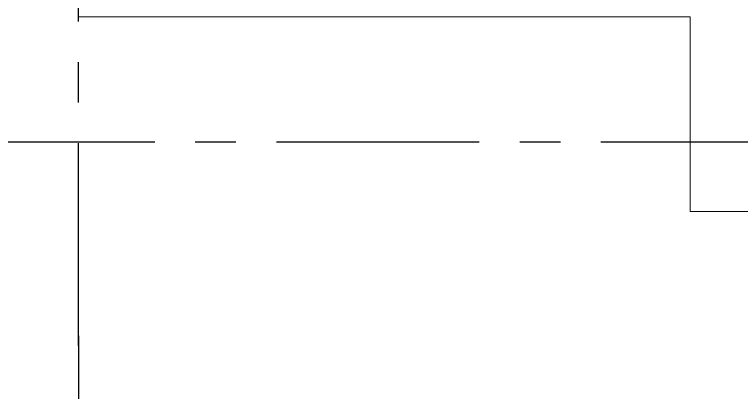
# Model space of a CAD drawing. Header units: millimetres. Extents: x -529861 to -223882, y -171969 to 61504.
# Drawn here: x -417329 to -415089, y -134464 to -133299 of the extents above; entities that cross this region are included whole.
import ezdxf

# ---------------------------------------------------------------- set-up
doc = ezdxf.new("R2010")
doc.units = ezdxf.units.MM
doc.header["$LTSCALE"] = 5000
doc.linetypes.add('CENTER', pattern=[2, 1.25, -0.25, 0.25, -0.25])
doc.layers.get('Defpoints').update_dxf_attribs({"color": 143})
doc.layers.add('A-WALL-PROJECTION', color=7, linetype='Continuous', lineweight=9)
for name, color, linetype in [('KCS_AXIS', 18, 'CENTER'), ('KCS_BORDER', 3, 'Continuous'), ('KCS_DIM', 1, 'Continuous')]:
    doc.layers.add(name, color=color, linetype=linetype)
doc.styles.add('s-text', font='vnsimli.shx', dxfattribs={"width": 0.7})
doc.dimstyles.new('1-100s', dxfattribs={"dimtxt": 200, "dimasz": 100, "dimexe": 60, "dimexo": 0, "dimgap": 50, "dimtad": 1, "dimdec": 0, "dimzin": 0, "dimdsep": 46, "dimtxsty": 's-text', "dimblk1": 'ARCHTICK', "dimblk2": 'ARCHTICK', "dimsah": 1, "dimcen": 80, "dimdle": 60, "dimclrd": 9, "dimclre": 9, "dimclrt": 2, "dimadec": 0, "dimazin": 0, "dimtfac": 0.0001, "dimtdec": 0, "dimtix": 1, "dimtmove": 1, "dimatfit": 3, "dimldrblk": 'ARCHTICK', "dimfxl": 200, "dimtolj": 1, "dimtzin": 0, "dimarcsym": 0})

# ---------------------------------------------------------------- blocks, each defined once
blk = doc.blocks.new('Walls 7 - Walls 7-896611-MẶT BẰNG ĐỊNH VỊ CỬA TẦNG 4')
at = {"layer": 'A-WALL-PROJECTION'}
for p, q in [((110, 1545), (110, 1395)), ((110, 1395), (1995, 1395)), ((1995, 1395), (1995, 795)), ((6610, 795), (1995, 795))]:
    blk.add_line(p, q, dxfattribs=at)
blk = doc.blocks.new('_ArchTick')
at = {"color": 0, "linetype": 'ByBlock', "const_width": 0.15}
blk.add_lwpolyline([(-0.5, -0.5), (0.5, 0.5)], dxfattribs=at)
blk = doc.blocks.new('*D1159')
at = {"layer": 'Defpoints', "color": 0, "ltscale": 1500, "transparency": 16777216}
for p in [(-30105.3, -46735.7), (-23605.3, -46735.7), (-23605.3, -48211.7)]:
    blk.add_point(p, dxfattribs=at)
at = {"layer": 'KCS_DIM', "color": 9, "lineweight": -2, "ltscale": 1500, "transparency": 16777216}
for p, q in [((-30105.3, -46735.7), (-30105.3, -48271.7)), ((-23605.3, -46735.7), (-23605.3, -48271.7)), ((-30165.3, -48211.7), (-23545.3, -48211.7))]:
    blk.add_line(p, q, dxfattribs=at)
at = {"layer": 'KCS_DIM', "color": 9, "lineweight": -2, "ltscale": 1500, "transparency": 16777216, "xscale": 100, "yscale": 100, "zscale": 100, "rotation": 180}
blk.add_blockref('_ArchTick', (-30105.3, -48211.7), dxfattribs=at)
at = {"layer": 'KCS_DIM', "color": 9, "lineweight": -2, "ltscale": 1500, "transparency": 16777216, "xscale": 100, "yscale": 100, "zscale": 100}
blk.add_blockref('_ArchTick', (-23605.3, -48211.7), dxfattribs=at)
at = {"layer": 'KCS_DIM', "color": 2, "ltscale": 1500, "transparency": 16777216, "insert": (-26855.3, -48061.7), "char_height": 200, "attachment_point": 5, "style": 's-text'}
blk.add_mtext('\\A1;6500', dxfattribs=at)
blk = doc.blocks.new('2-LUOI TRUC')
at = {"layer": 'KCS_AXIS', "ltscale": 0.1}
for p, q in [((-30105.3, -46766.5), (-30105.3, -33447.5)), ((-31495.3, -46137.5), (-22215.3, -46137.5))]:
    blk.add_line(p, q, dxfattribs=at)
at = {"layer": 'KCS_DIM', "ltscale": 1500}
dim = blk.add_linear_dim(base=(-23605.3, -48211.7), p1=(-30105.3, -46735.7), p2=(-23605.3, -46735.7), dimstyle='1-100s', dxfattribs=at)
dim.commit()
dim.dimension.update_dxf_attribs({"geometry": '*D1159', "text_midpoint": (-26855.3, -48061.7)})
blk = doc.blocks.new('2-MBC')
at = {"layer": 'KCS_AXIS'}
blk.add_blockref('2-LUOI TRUC', (29995.3, 46027.5), dxfattribs=at)

msp = doc.modelspace()

# ---------------------------------------------------------------- block references
at = {"layer": 'A-WALL-PROJECTION'}
msp.add_blockref('Walls 7 - Walls 7-896611-MẶT BẰNG ĐỊNH VỊ CỬA TẦNG 4', (-417241.72, -134701.65), dxfattribs=at)
at = {"layer": 'KCS_BORDER', "ltscale": 1500}
msp.add_blockref('2-MBC', (-417021.72, -133581.65), dxfattribs=at)

doc.saveas('drawing.dxf')
